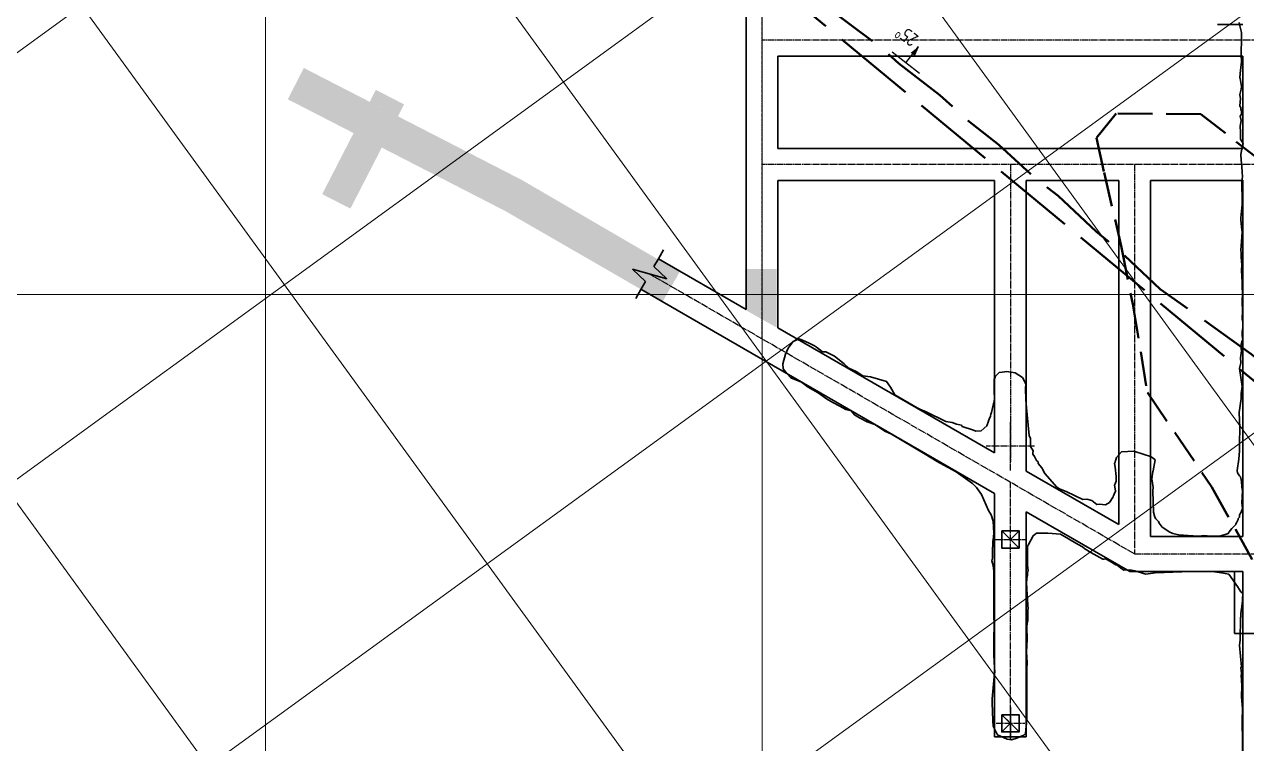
# Model space of a CAD drawing. Header units: millimetres. Extents: x -277 to 3473, y -747 to 1141.
# Drawn here: x 109.1 to 286.2, y 34.9 to 139.2 of the extents above; entities that cross this region are included whole.
import ezdxf

# ---------------------------------------------------------------- set-up
doc = ezdxf.new("R2010")
doc.units = ezdxf.units.MM
for name, pattern in [('ACAD_ISO02W100', [15, 12, -3]), ('DASHDOT', [2.4, 2, -0.2, 0, -0.2]), ('zona5x5', [7, 5, -2])]:
    doc.linetypes.add(name, pattern=pattern)
doc.layers.add('Выработки_проект', color=4, linetype='Continuous', lineweight=30, plot=False)
doc.layers.add('Оси_проект', color=4, linetype='DASHDOT', lineweight=25, plot=False)
for name, color, linetype, lineweight in [('Выработки_факт', 7, 'Continuous', 30), ('Геология ПРГР 2025', 1, 'Continuous', 30), ('Опасная зона 2025', 172, 'Continuous', 40), ('Сетка_геол', 1, 'Continuous', 25), ('Сетка_коорд', 250, 'Continuous', 25)]:
    doc.layers.add(name, color=color, linetype=linetype, lineweight=lineweight)
doc.layers.add('Г_157_ГКЗ_23', color=1, linetype='Continuous', plot=False)
doc.layers.add('ПРГР_2024 проходка квартал', color=7, linetype='Continuous')
doc.layers.add('ПРГР_2025 проходка квартал', color=5, linetype='Continuous')
doc.styles.add('GOST 2.304', font='CS_Gost2304.shx')

msp = doc.modelspace()

# ---------------------------------------------------------------- hatches: boundary and pattern name
at = {"layer": 'Г_157_ГКЗ_23'}
h = msp.add_hatch(color=7, dxfattribs=at)
h.dxf.hatch_style = 1
h.paths.add_polyline_path([(237.82, 134.85), (238.09, 134.64), (238.69, 135.97)])
h.paths.add_polyline_path([(237.56, 135.05), (237.82, 134.85), (238.69, 135.97)])
at = {"layer": 'ПРГР_2024 проходка квартал'}
h = msp.add_hatch(color=2, dxfattribs=at)
h.dxf.hatch_style = 1
h.paths.add_polyline_path([(573.71, 560.23), (573.71, 396.5), (578.31, 396.5), (578.31, 560.23)])
h.paths.add_polyline_path([(213.52, 97.81), (213.52, 103.73), (218.12, 103.73), (218.12, 95.22)])
h.paths.add_polyline_path([(213.7, 288.6), (213.7, 296.6), (218.3, 296.6), (218.3, 288.6)])
h.paths.add_polyline_path([(159.71, 439.36), (159.71, 445.6), (164.31, 445.6), (164.31, 439.36)])
h.paths.add_polyline_path([(146.31, 462.89), (146.31, 412.6), (141.71, 412.6), (141.71, 462.89)])
h.paths.add_polyline_path([(195.7, 473.26), (195.7, 490.99), (200.31, 490.99), (200.31, 473.4)])
h.paths.add_polyline_path([(205.52, 314.6), (205.52, 319.2), (213.7, 319.2), (213.7, 314.6)])
h.paths.add_polyline_path([(218.31, 314.57), (218.31, 319.17), (226.31, 319.17), (226.31, 314.57)])
h.paths.add_polyline_path([(591.71, 434.85), (591.71, 440.6), (596.31, 440.6), (596.31, 434.85)])
h.paths.add_polyline_path([(290.26, 254.61), (290.31, 254.46), (290.31, 285.93), (285.71, 285.93), (285.71, 254.29), (285.79, 254.4), (286.02, 254.72), (286.53, 254.95), (287.25, 255.13), (288.12, 255.25), (288.97, 255.3), (289.71, 255.1), (290.02, 255.04)])
h.paths.add_polyline_path([(290.31, 253.73), (290.29, 253.67), (290.31, 253.63)])
h.paths.add_polyline_path([(218.08, 331.91), (218.3, 329.24), (218.3, 334.56), (218.24, 334.22), (218.16, 333.57), (217.97, 333.2), (218.26, 332.58), (218.22, 332.24)])
h.paths.add_polyline_path([(218.3, 328.96), (218.22, 328.86), (217.86, 328.56), (217.5, 328.48), (216.48, 328.19), (215.98, 328.13), (215.1, 328.09), (214.56, 328.31), (213.89, 328.45), (213.71, 328.48), (213.71, 301.2), (218.31, 301.19)])
at = {"layer": 'ПРГР_2025 проходка квартал'}
h = msp.add_hatch(color=152, dxfattribs=at)
h.dxf.hatch_style = 1
h.paths.add_polyline_path([(201.58, 98.95), (178.79, 112.11), (147.26, 128.31), (149.59, 132.85), (181.23, 116.59), (204.07, 103.27)])
h = msp.add_hatch(color=152, dxfattribs=at)
h.dxf.hatch_style = 1
h.paths.add_polyline_path([(152.25, 114.56), (156.34, 112.46), (160.89, 121.31), (156.8, 123.41)])
h.paths.add_polyline_path([(159.14, 127.95), (160.03, 129.68), (164.12, 127.57), (163.23, 125.84)])

# ---------------------------------------------------------------- linework, layer by layer
at = {"layer": 'Выработки_проект'}
for p, q in [((285.7, 139.16, 0), (282.01, 139.16, 0)), ((285.7, 134.56), (218.3, 134.56)), ((285.7, 134.56), (218.3, 134.56)), ((285.7, 134.56, 0), (282.01, 134.56, 0)), ((285.7, 121.16), (218.3, 121.16)), ((249.7, 121.16), (218.3, 121.16)), ((285.7, 121.16), (249.7, 121.16)), ((249.7, 116.56), (218.3, 116.56)), ((249.7, 116.56), (218.3, 116.56)), ((267.71, 116.56), (254.3, 116.56)), ((267.71, 116.56), (254.3, 116.56)), ((285.7, 116.56), (272.31, 116.56)), ((285.7, 116.56), (272.31, 116.56)), ((249.71, 62.5), (249.71, 71.17)), ((254.31, 62.5), (254.31, 68.51)), ((252.01, 64.5), (250.76, 65.75)), ((253.26, 63.25), (250.76, 65.75)), ((253.26, 65.75), (252.01, 64.5)), ((284.51, 50.88), (284.51, 59.84)), ((285.71, -4.32), (285.71, 59.84)), ((291.51, 50.88), (284.51, 50.88)), ((252.01, 37.84), (250.76, 39.09)), ((253.26, 36.59), (250.76, 39.09)), ((250.76, 36.59), (252.01, 37.84)), ((249.71, 35.88), (254.31, 35.88))]:
    msp.add_line(p, q, dxfattribs=at)
for points in [[(213.71, 121.16), (213.7, 152.57)], [(218.31, 121.16), (218.31, 134.56)], [(285.7, 121.17), (285.7, 134.57)], [(213.71, 97.84), (213.71, 121.16)], [(218.31, 95.18), (218.31, 116.56)], [(249.71, 77.05), (249.7, 116.56)], [(254.31, 74.4), (254.3, 116.56)], [(267.71, 66.66), (267.71, 116.56)], [(272.31, 64.94), (272.31, 116.56)], [(285.7, 103.17), (285.7, 116.57)], [(285.7, 103.16), (285.7, 116.56)], [(285.72, 64.94), (285.7, 116.56)], [(200.98, 105.19), (201.72, 106.49)], [(200.98, 105.19), (200.34, 104.06)], [(213.71, 97.84), (200.99, 105.18)], [(202.2, 102.28), (197.24, 103.66)], [(197.24, 103.66), (199.1, 101.88)], [(200.34, 104.06), (202.2, 102.28)], [(199.1, 101.88), (198.46, 100.75)], [(198.46, 100.75), (197.71, 99.45)], [(211.16, 93.42), (198.44, 100.76)], [(285.7, 85.17), (285.7, 98.57)], [(249.71, 77.05), (218.31, 95.18)], [(249.71, 71.17), (211.16, 93.42)], [(267.71, 66.66), (254.31, 74.4)], [(269.32, 59.84), (254.31, 68.51)], [(285.72, 64.94), (272.31, 64.94)], [(249.71, 35.88), (249.71, 62.5)], [(254.31, 35.88), (254.31, 62.5)], [(285.72, 59.84), (269.32, 59.84)]]:
    msp.add_lwpolyline(points, dxfattribs=at)
for points in [[(250.76, 65.75), (250.76, 63.25), (253.26, 63.25), (253.26, 65.75)], [(250.76, 65.75), (250.76, 63.25), (253.26, 63.25), (253.26, 65.75)], [(250.76, 39.09), (250.76, 36.59), (253.26, 36.59), (253.26, 39.09)], [(250.76, 39.09), (250.76, 36.59), (253.26, 36.59), (253.26, 39.09)]]:
    msp.add_lwpolyline(points, close=True, dxfattribs=at)
at = {"layer": 'Выработки_факт'}
for p, q in [((253.26, 63.25), (250.76, 65.75)), ((253.26, 65.75), (252.01, 64.5))]:
    msp.add_line(p, q, dxfattribs=at)
at = {"layer": 'Выработки_факт', "linetype": 'ByBlock'}
for points in [[(285.68, 93.42), (285.59, 94.04), (285.59, 94.1), (285.62, 94.64), (285.72, 95.16), (285.7, 96.08), (285.62, 96.43), (285.65, 97.64), (285.61, 98.97), (285.63, 100.32), (285.58, 101.01), (285.59, 101.8), (285.5, 103.47), (285.56, 104.29), (285.45, 105.44), (285.45, 106.03), (285.39, 106.42), (285.55, 108.31), (285.54, 108.54), (285.58, 108.89), (285.58, 109.25), (285.57, 109.35), (285.39, 110.85), (285.39, 111.14), (285.61, 113.07), (285.58, 113.33), (285.62, 114.42), (285.56, 115.42), (285.56, 116.22), (285.63, 117.16), (285.58, 117.66), (285.55, 118.64), (285.47, 119.48), (285.43, 120.31), (285.6, 121.39), (285.74, 121.92), (285.34, 122.55), (285.37, 123.57), (285.33, 124.39), (285.45, 125.24), (285.33, 125.88), (285.5, 126.14), (285.52, 126.61), (285.43, 126.86), (285.4, 127.14), (285.28, 127.3), (285.32, 127.92), (285.34, 128.4), (285.26, 128.99), (285.45, 129.77), (285.51, 130.14), (285.3, 131.33), (285.28, 131.44), (285.31, 132.07), (285.4, 132.93), (285.51, 133.73), (285.48, 134.71), (285.46, 135.43), (285.53, 136.61), (285.53, 138.01), (285.26, 138.94), (285.17, 139.46)], [(285.68, 32.08), (285.58, 38.21), (285.6, 38.26), (285.64, 40.01), (285.53, 41.69), (285.56, 43.3), (285.47, 44.82), (285.51, 44.93), (285.51, 45.09), (285.43, 45.89), (285.49, 46.04), (285.24, 49.14), (285.3, 49.95), (285.34, 53.13), (285.4, 53.29), (285.42, 53.92), (285.44, 53.98), (285.45, 54.21), (285.53, 54.43), (285.66, 55.56), (285.63, 55.83), (285.66, 55.9), (285.7, 56.64), (285.43, 56.92), (284.92, 57.7), (283.66, 59.46), (282.61, 59.64), (281.25, 59.87), (280.42, 59.87), (278.15, 59.85), (273.01, 59.66), (272.98, 59.64), (271.63, 59.48), (270.03, 59.94), (269.31, 60.09), (268.47, 60.03), (268.15, 60.23), (267.5, 60.77), (267.29, 60.82), (266.44, 61.37), (265.88, 61.64), (265.58, 61.68), (265.6, 61.64), (265.42, 61.63), (263.67, 62.59), (262.81, 63.15), (262.45, 63.43), (261.81, 63.78), (259.29, 65.27), (257.42, 65.43), (255.77, 65.39), (255.29, 65.04), (254.57, 63.66), (254.47, 63.49), (254.49, 60.6), (254.52, 60.41), (254.56, 59.9), (254.51, 59.82), (254.5, 59.28), (254.45, 59.17), (254.36, 58.21), (254.39, 57.45), (254.46, 56.39), (254.57, 54.41), (254.55, 54.36), (254.55, 53.29), (254.53, 52.73), (254.45, 52.4), (254.4, 51.8), (254.42, 50.02), (254.36, 48.21), (254.43, 46.59), (254.39, 45.72), (254.41, 38.46), (254.22, 36.37), (253.94, 36.11), (253.48, 35.91), (252.95, 35.67), (252.18, 35.47), (251.56, 35.55), (250.13, 36.19), (249.52, 37.41), (249.46, 38.23), (249.35, 40.81), (249.35, 41.37), (249.69, 45.13), (249.73, 45.25), (249.64, 46.71), (249.65, 46.74), (249.59, 47.82), (249.61, 47.86), (249.62, 49.69), (249.65, 52.53), (249.62, 53.11), (249.6, 59.92), (249.53, 60.73), (249.34, 61.39), (249.39, 61.8), (249.41, 63.33), (249.45, 63.45), (249.47, 64.35), (249.49, 64.41), (249.59, 65.39), (249.6, 65.41), (249.53, 67.13), (249.21, 68.07), (248.85, 68.7), (247.82, 71.03), (247.09, 72.01), (246.53, 72.63), (244.17, 74.3), (242.34, 75.26), (241.84, 75.56), (241.39, 75.82), (239.66, 76.88), (234.79, 79.77), (233.9, 80.15), (232.37, 81.17), (232.37, 81.17), (232.37, 81.17), (231.25, 81.55), (230.12, 82.13), (229.39, 82.56), (228.91, 83.16), (228.13, 83.33), (227.28, 83.82), (226.28, 84.33), (225.36, 84.89), (224.47, 85.49), (224.28, 85.66), (223.79, 85.93), (222.69, 86.58), (221.71, 87.32), (220.18, 87.95), (219.62, 88.54), (219.05, 89.21), (219.01, 89.97), (219.41, 91.34), (219.81, 92.24), (220.53, 93.2), (221.39, 93.58), (221.89, 93.38), (222.86, 92.93), (223.63, 92.57), (223.88, 92.35), (224.75, 91.68), (225.27, 91.69), (226.49, 91.08), (227.92, 89.94), (228.58, 89.31), (229.65, 88.85), (230.61, 88.21), (231.72, 88.07), (232.91, 87.74), (234.06, 87.42), (234.65, 86.58), (235.28, 85.45), (238.51, 83.6), (238.9, 83.39), (239.8, 83.02), (242.64, 81.58), (243.55, 81.45), (244.21, 81.22), (244.9, 81.05), (245.04, 80.88), (246.67, 80.33), (246.98, 80.2), (247.76, 80.25), (248.58, 80.98), (248.83, 81.66), (248.84, 81.68), (248.85, 81.69), (248.91, 81.93), (249.1, 82.37), (249.18, 82.67), (249.28, 82.91), (249.63, 84.41), (249.64, 84.44), (249.7, 85.05), (249.65, 85.84), (249.66, 87.73), (249.78, 88), (249.83, 88.18), (250.36, 88.69), (250.82, 88.77), (251.49, 88.84), (252.7, 88.63), (253.74, 87.96), (254.23, 87.05), (254.22, 86.4), (254.23, 84.8), (254.36, 83.56), (254.46, 82.57), (254.73, 79.57), (254.91, 79.13), (254.92, 77.96), (255.31, 77.34), (255.29, 77.2), (255.26, 77.16), (255.24, 76.86), (255.51, 76.51), (255.81, 75.94), (256.04, 75.75), (256.04, 75.49), (256.56, 74.86), (257, 74.06), (258.73, 72.08), (259.14, 71.84), (260.17, 71.41), (262.49, 70.28), (263.1, 70.33), (263.79, 70.15), (264.53, 69.55), (264.94, 69.61), (265.81, 69.53), (266.36, 69.84), (266.9, 70.66), (266.93, 70.87), (267.04, 71.02), (267.06, 71.1), (267.24, 71.46), (267.24, 71.54), (267.11, 72.38), (267.19, 72.58), (267.22, 72.7), (267.32, 72.95), (267.33, 73.64), (267.19, 74.97), (267.12, 75.53), (267.18, 75.7), (267.25, 75.94), (267.28, 76.05), (267.38, 76.39), (268.1, 77.18), (269.92, 77.29), (271.41, 76.82), (272.33, 76.52), (272.69, 76.29), (272.99, 76.04), (272.71, 74.46), (272.67, 74.35), (272.51, 73.29), (272.69, 72.01), (272.67, 71.58), (272.64, 71.51), (272.74, 68.47), (272.95, 67.74), (273.08, 67.5), (273.47, 67.09), (273.55, 66.88), (274.02, 66.29), (274.81, 65.73), (275.01, 65.61), (275.54, 65.36), (276.6, 65.13), (276.62, 65.13), (277.11, 65.11), (278.5, 65.04), (279.43, 64.99), (280.02, 65.08), (281.05, 64.96), (282.36, 64.97), (283.59, 65.35), (283.69, 65.51), (283.72, 65.61), (284.12, 66.1), (284.7, 66.67), (284.7, 66.72), (284.75, 66.85), (284.76, 66.91), (284.95, 67.19), (284.97, 67.3), (285.01, 67.4), (285.04, 67.54), (285.2, 67.72), (285.21, 68.05), (285.46, 68.47), (285.65, 68.99), (285.56, 69.77), (285.64, 71.59), (285.56, 72.09), (285.53, 73.02), (285.44, 73.14), (285.34, 73.56), (285.23, 73.72), (284.91, 74.16), (284.88, 74.48), (285.11, 76.12), (285.24, 77.35), (285.23, 78.45), (285.28, 80.67), (285.18, 82.89), (285.48, 84.95), (285.48, 85.68), (285.58, 86.65), (285.23, 89.26), (285.42, 90.12), (285.38, 90.84), (285.53, 91.83), (285.43, 92.56), (285.62, 93.27), (285.69, 93.42)]]:
    msp.add_lwpolyline(points, dxfattribs=at)
at = {"layer": 'Выработки_факт'}
msp.add_lwpolyline([(250.76, 65.75), (250.76, 63.25), (253.26, 63.25), (253.26, 65.75)], close=True, dxfattribs=at)
at = {"layer": 'Г_157_ГКЗ_23', "linetype": 'ACAD_ISO02W100', "lineweight": 40, "elevation": -223, "flags": 128}
msp.add_lwpolyline([(143.58, 187.12), (156.67, 180.88), (160.12, 179.01), (170.48, 172.95), (177.63, 169.15), (183.99, 165.5), (195.4, 159.54), (215.65, 148.95), (215.83, 148.85), (224.48, 142.58), (225.92, 141.3), (233.15, 135.9), (235.83, 133.49), (241.77, 128.93), (245.53, 125.5), (250.35, 121.71), (255.07, 117.37), (258.91, 114.29), (264.46, 109.13), (267.45, 106.69), (273.74, 100.78), (276.67, 98.69), (286.86, 91.43), (287.74, 90.72), (293.34, 86.81), (294.89, 86.95), (326.11, 125.87), (358.81, 81.46), (359.79, 78.88), (360.97, 77.73), (363.46, 75.29), (365.61, 73.18), (367.5, 71.33), (390.27, 88.59), (421.46, 78.89), (424.67, 78.18), (426.78, 77.72), (443.39, 79.79), (464.77, 82.37), (481.99, 84.87), (500.58, 89.94), (502.8, 92.23), (503.26, 92.81), (509.74, 99.72), (511.57, 102.07), (516.4, 107.41), (519.44, 111.42), (522.82, 115.26), (526.94, 120.85), (529.01, 123.28), (534.09, 130.34), (534.99, 131.43), (538.84, 136.92), (538.9, 137), (539.15, 137.71), (544.07, 139.46), (571.74, 152.24), (577.87, 150.63), (642.54, 155.67), (644.4, 153.04), (646.38, 150.23), (648.57, 150.26)], dxfattribs=at)
at = {"layer": 'Г_157_ГКЗ_23', "color": 7}
for points in [[(238.83, 132.07), (234.88, 135.13)], [(236.86, 133.6), (238.69, 135.97)], [(238.09, 134.64), (238.69, 135.97)]]:
    msp.add_lwpolyline(points, dxfattribs=at)
at = {"layer": 'Геология ПРГР 2025', "color": 1, "linetype": 'ACAD_ISO02W100', "lineweight": 40}
msp.add_lwpolyline([(144.01, 186.87), (216.01, 146.57), (288.01, 86.89), (324.01, 122.48), (360.01, 78.98), (396.08, 87.4), (432.01, 77.86), (468.01, 82.53), (504.01, 90.12), (576.01, 174.86), (648.01, 174.21)], dxfattribs=at)
at = {"layer": 'Опасная зона 2025', "color": 1, "linetype": 'zona5x5'}
msp.add_lwpolyline([(288.7, 119.09), (279.6, 126.15), (267.34, 126.27), (264.48, 122.73), (265.59, 117.68), (268.05, 107.08), (269.77, 98.59), (271.87, 85.78), (281.22, 72.1), (288.73, 58.56)], dxfattribs=at)
at = {"layer": 'Оси_проект', "ltscale": 0.5}
for p, q in [((252.01, 74.5), (252.01, 81.5)), ((255.51, 78), (248.51, 78)), ((249.71, 64.5), (254.31, 64.5))]:
    msp.add_line(p, q, dxfattribs=at)
at = {"layer": 'Оси_проект', "ltscale": 0.2}
msp.add_lwpolyline([(216, 511.87), (216, 93.57)], dxfattribs=at)
at = {"layer": 'Оси_проект', "ltscale": 0.5}
for points in [[(216, 136.86), (215.99, 136.86)], [(288, 136.86), (216, 136.86)], [(288, 118.86), (216, 118.86)], [(252.01, 118.86), (252.01, 75.73)], [(270.01, 118.86), (270.01, 62.39)], [(270.01, 62.39), (199.72, 102.97)], [(252.01, 35.58), (252.01, 72.78)], [(270.01, 62.39), (360.01, 62.39)], [(252.01, 40.18), (252.01, 35.58)], [(249.93, 37.84), (254.08, 37.84)]]:
    msp.add_lwpolyline(points, dxfattribs=at)
at = {"layer": 'Оси_проект', "ltscale": 0.5, "elevation": -31}
msp.add_lwpolyline([(285.72, 62.39), (285.71, 62.39)], dxfattribs=at)
at = {"layer": 'Сетка_геол', "linetype": 'Continuous', "lineweight": 15}
for p, q in [((144.01, -100), (144.01, 600)), ((216.01, -100), (216, 600)), ((72.01, 99.99), (720.01, 100))]:
    msp.add_line(p, q, dxfattribs=at)
at = {"layer": 'Сетка_коорд', "linetype": 'ByBlock', "lineweight": 0, "ltscale": 0.2}
for p, q in [((72.01, 108.92), (720.01, 579.72)), ((72.01, 47.12), (720.01, 517.92)), ((72.01, -14.69), (720.01, 456.11)), ((72.01, -76.49), (720.01, 394.31)), ((416.75, -100), (72.01, 374.5)), ((354.95, -100), (72.01, 289.43)), ((293.15, -100), (72.01, 204.37)), ((231.34, -100), (72.01, 119.3))]:
    msp.add_line(p, q, dxfattribs=at)

# ---------------------------------------------------------------- texts
at = {"layer": 'Г_157_ГКЗ_23', "color": 7, "lineweight": 15, "insert": (237.2, 135.28), "char_height": 2, "attachment_point": 1, "rotation": 142.256, "style": 'GOST 2.304'}
msp.add_mtext_dynamic_manual_height_columns('\\A1;25{\\H0.7x;\\Sо^ ;}', width=11.9061, gutter_width=25, heights=[0], dxfattribs=at)

doc.saveas('drawing.dxf')
